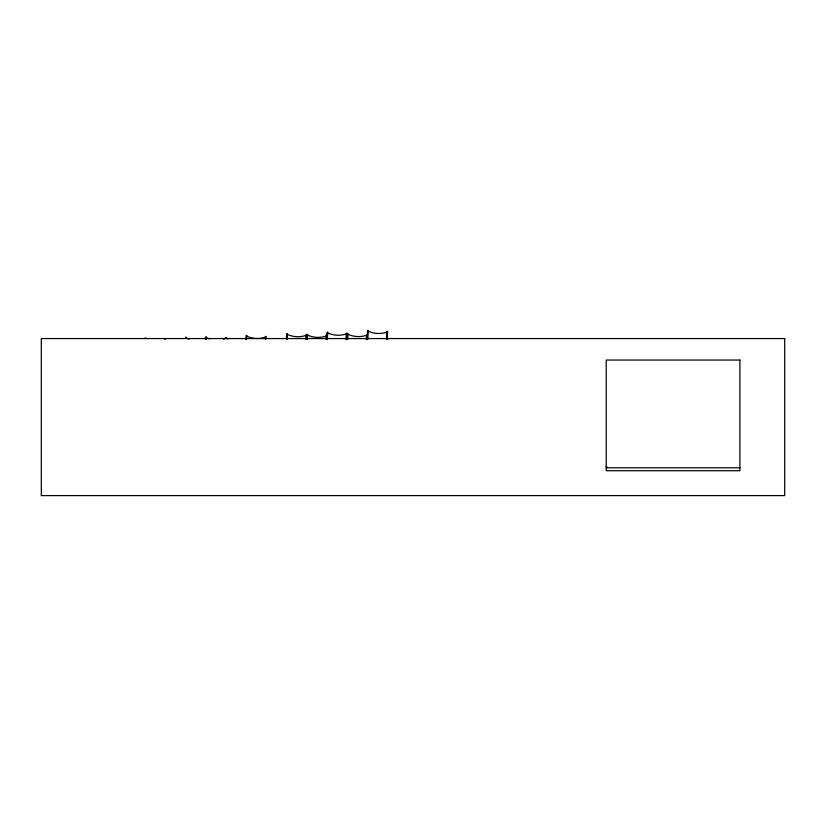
<?xml version="1.0" encoding="UTF-8"?>
<svg xmlns="http://www.w3.org/2000/svg" width="826" height="826" viewBox="0 0 826 826"><rect width="100%" height="100%" fill="white"/><g stroke="black" fill="none" stroke-linecap="round" stroke-linejoin="round"><path stroke-width="1.24" d="M205.664 339.455L205.798 336.894L206.469 336.925L206.335 339.496M245.931 339.249L246.138 335.408L246.819 335.439L246.613 339.3M265.301 338.99L265.435 336.419L266.158 336.45L266.024 339.021M286.426 338.774L286.694 333.652L287.376 333.683L287.066 339.579M305.754 339.269L306.002 334.664L306.725 334.695M306.58 339.434L306.849 334.313L307.53 334.344L307.262 339.486M325.95 339.176L326.146 335.325L326.869 335.366M326.673 339.207L327.044 332.166L327.715 332.197L327.344 339.372M346.001 339.6L346.342 333.177L347.065 333.208L346.724 339.61M347.023 338.619L347.292 333.498L347.963 333.539L347.653 339.424M366.321 339.651L366.589 334.509L367.312 334.551L367.043 339.672M367.136 339.372L367.601 330.4L368.282 330.441L367.807 339.445M386.496 339.125L386.898 331.412L387.621 331.453L387.218 339.135M606.232 466.927L607.038 466.927M606.232 467.784L739.91 467.784M387.342 338.836L388.024 338.877M225.942 337.555L226.623 337.597M245.25 338.567L245.972 338.608M225.095 337.906L225.818 337.948M185.633 337.163L186.304 337.194M204.931 338.175L205.653 338.216M165.231 338.65L165.912 338.681M145.19 337.979L145.872 338.01M164.498 338.99L165.21 339.021M366.548 335.253A25.286 25.286 0 0 1 347.932 334.282M386.867 332.166A25.286 25.286 0 0 1 368.241 331.185M346.3 333.921A25.286 25.286 0 0 1 327.674 332.94M305.961 335.408A25.286 25.286 0 0 1 287.334 334.427M326.115 336.068A25.286 25.286 0 0 1 307.489 335.098M265.404 337.163A25.286 25.286 0 0 1 246.778 336.192M189.237 339.083A25.286 25.286 0 0 1 186.273 337.948M225.054 338.65A25.286 25.286 0 0 1 223.536 339.114M209.401 338.815A25.286 25.286 0 0 1 206.438 337.679M228.048 338.959A25.286 25.286 0 0 1 226.582 338.34M784.7 338.567L41.3 338.567L41.3 495.6L784.7 495.6L784.7 338.567M739.91 360.053L606.232 360.053L606.232 470.706L739.91 470.706L739.91 360.053"/></g></svg>
